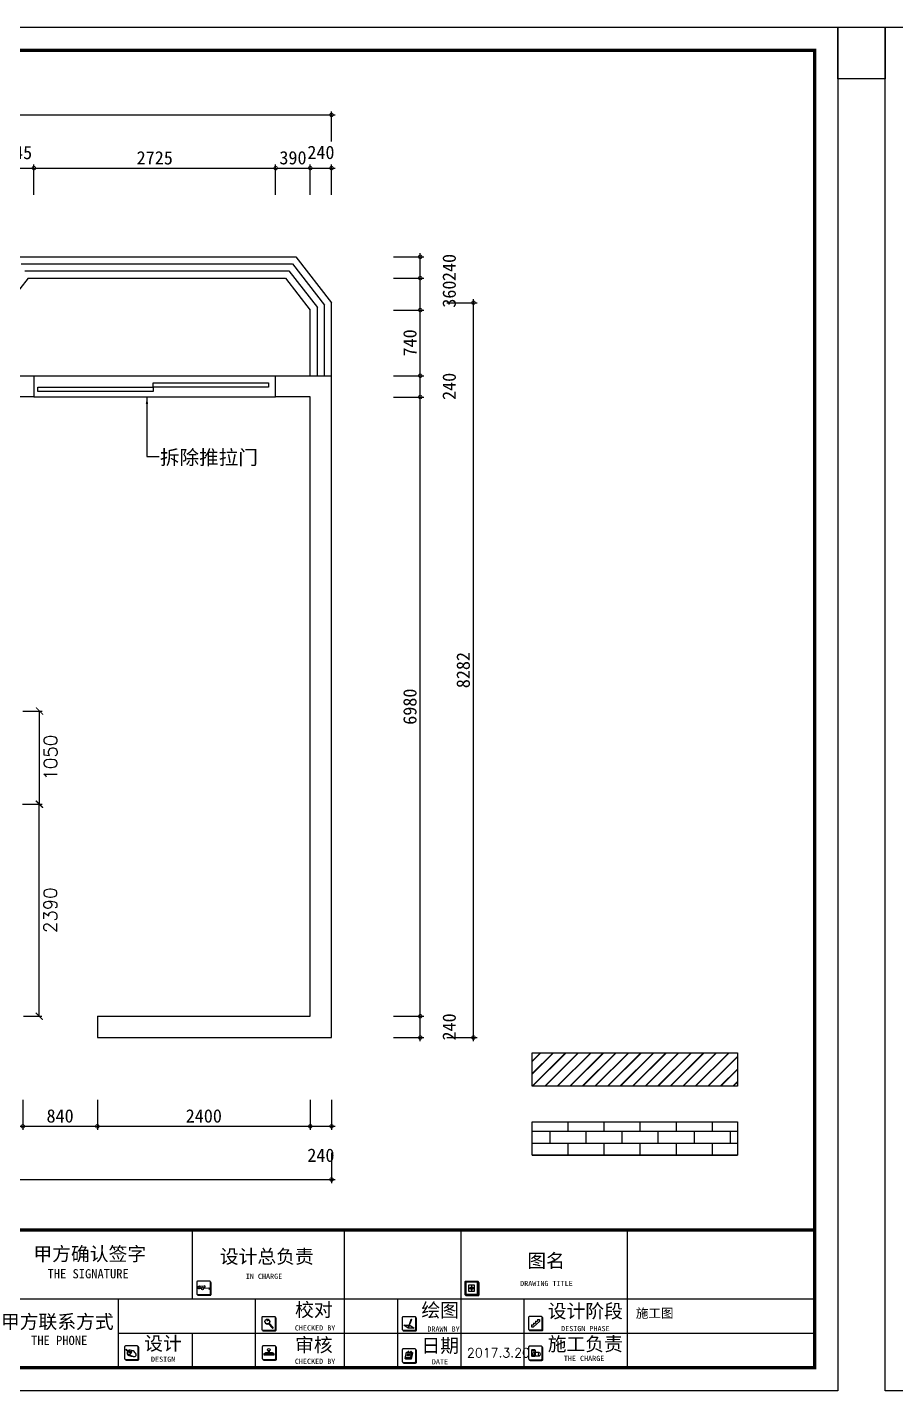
# Model space of a CAD drawing. Header units: millimetres. Extents: x 333665 to 510740, y -473522 to -395501.
# Drawn here: x 390263 to 400053, y -410869 to -395501 of the extents above; entities that cross this region are included whole.
import ezdxf

# ---------------------------------------------------------------- set-up
doc = ezdxf.new("R2010")
doc.units = ezdxf.units.MM
doc.header["$PDMODE"] = 35
doc.header["$PDSIZE"] = 20
for name, color, linetype in [('0-01图框模板说明', 2, 'Continuous'), ('0-02图框细线', 136, 'Continuous'), ('FLOOR', 8, 'Continuous'), ('layer 1', 7, 'Continuous'), ('柜', 3, 'Continuous'), ('细线', 250, 'Continuous')]:
    doc.layers.add(name, color=color, linetype=linetype)
doc.styles.add('_TCH_DIM', font='SIMPLEX', dxfattribs={"bigfont": 'GBCBIG'})
doc.styles.get("Standard").update_dxf_attribs({"font": 'txt', "bigfont": 'gbcbig.shx'})
doc.styles.add('STYLE1', font='')
doc.styles.add('标注文字', font='simhei.ttf')
doc.styles.get('STYLE1').set_extended_font_data('SimSun')
doc.dimstyles.get("Standard").update_dxf_attribs({"dimtxt": 0.18, "dimasz": 0.18, "dimexe": 0.18, "dimexo": 0.0625, "dimgap": 0.09, "dimtad": 0, "dimtih": 1, "dimtoh": 1, "dimdec": 4, "dimzin": 0, "dimdsep": 46, "dimtxsty": 'Standard', "dimcen": 0.09, "dimadec": 0, "dimazin": 0, "dimtfac": 1, "dimtdec": 4, "dimtofl": 0, "dimtmove": 0, "dimatfit": 3, "dimfxl": 1, "dimtolj": 1, "dimtzin": 0, "dimarcsym": 0})
doc.dimstyles.new('最新标注', dxfattribs={"dimtxt": 150, "dimasz": 80, "dimexe": 40, "dimexo": 40, "dimgap": 40, "dimtad": 1, "dimdec": 0, "dimtxsty": '标注文字', "dimblk": 'DOTSMALL', "dimcen": 2.5, "dimdle": 40, "dimclrd": 46, "dimclre": 46, "dimclrt": 40, "dimadec": 0, "dimazin": 0, "dimtfac": 1, "dimtdec": 0, "dimtmove": 2, "dimatfit": 3, "dimldrblk": 'DOT', "dimfxl": 300, "dimfxlon": 1, "dimarcsym": 0})

# ---------------------------------------------------------------- blocks, each defined once
blk = doc.blocks.new('_DotSmall')
at = {"layer": 'FLOOR', "color": 0, "const_width": 0.5}
blk.add_lwpolyline([(-0.0625, 0, 1), (0.0625, 0, 1)], format="xyb", close=True, dxfattribs=at)
blk = doc.blocks.new('*D123')
at = {"layer": 'Defpoints', "color": 0, "lineweight": -3, "ltscale": 400}
for p in [(390338, -397089), (389993, -399669), (390338, -399669)]:
    blk.add_point(p, dxfattribs=at)
at = {"layer": '细线', "color": 46, "lineweight": -2, "ltscale": 400}
for p, q in [((389953, -397089), (390378, -397089)), ((389993, -397389), (389993, -397049)), ((390338, -397389), (390338, -397049))]:
    blk.add_line(p, q, dxfattribs=at)
at = {"layer": '细线', "color": 46, "lineweight": -2, "ltscale": 400, "xscale": 80, "yscale": 80, "zscale": 80, "rotation": 180}
blk.add_blockref('_DotSmall', (389993, -397089), dxfattribs=at)
at = {"layer": '细线', "color": 46, "lineweight": -2, "ltscale": 400, "xscale": 80, "yscale": 80, "zscale": 80}
blk.add_blockref('_DotSmall', (390338, -397089), dxfattribs=at)
at = {"layer": '细线', "color": 40, "lineweight": -3, "ltscale": 400, "insert": (390165, -396914), "char_height": 150, "attachment_point": 5, "style": '标注文字'}
blk.add_mtext('345', dxfattribs=at)
blk = doc.blocks.new('_Dot')
at = {"color": 0, "linetype": 'ByBlock', "lineweight": -2}
blk.add_line((-0.5, 0), (-1, 0), dxfattribs=at)
at = {"color": 0, "linetype": 'ByBlock', "const_width": 0.5}
blk.add_lwpolyline([(-0.25, 0, 1), (0.25, 0, 1)], format="xyb", close=True, dxfattribs=at)
blk = doc.blocks.new('*D124')
at = {"layer": 'Defpoints', "color": 0, "lineweight": -3, "ltscale": 400}
for p in [(393063, -397089), (390338, -399669), (393063, -399669)]:
    blk.add_point(p, dxfattribs=at)
at = {"layer": '细线', "color": 46, "lineweight": -2, "ltscale": 400}
for p, q in [((390298, -397089), (393103, -397089)), ((390338, -397389), (390338, -397049)), ((393063, -397389), (393063, -397049))]:
    blk.add_line(p, q, dxfattribs=at)
at = {"layer": '细线', "color": 46, "lineweight": -2, "ltscale": 400, "xscale": 80, "yscale": 80, "zscale": 80, "rotation": 180}
blk.add_blockref('_DotSmall', (390338, -397089), dxfattribs=at)
at = {"layer": '细线', "color": 46, "lineweight": -2, "ltscale": 400, "xscale": 80, "yscale": 80, "zscale": 80}
blk.add_blockref('_DotSmall', (393063, -397089), dxfattribs=at)
at = {"layer": '细线', "color": 40, "lineweight": -3, "ltscale": 400, "insert": (391700, -396974), "char_height": 150, "attachment_point": 5, "style": '标注文字'}
blk.add_mtext('2725', dxfattribs=at)
blk = doc.blocks.new('*D125')
at = {"layer": 'Defpoints', "color": 0, "lineweight": -3, "ltscale": 400}
for p in [(393453, -397089), (393063, -399669), (393453, -399669)]:
    blk.add_point(p, dxfattribs=at)
at = {"layer": '细线', "color": 46, "lineweight": -2, "ltscale": 400}
for p, q in [((393023, -397089), (393493, -397089)), ((393063, -397389), (393063, -397049)), ((393453, -397389), (393453, -397049))]:
    blk.add_line(p, q, dxfattribs=at)
at = {"layer": '细线', "color": 46, "lineweight": -2, "ltscale": 400, "xscale": 80, "yscale": 80, "zscale": 80, "rotation": 180}
blk.add_blockref('_DotSmall', (393063, -397089), dxfattribs=at)
at = {"layer": '细线', "color": 46, "lineweight": -2, "ltscale": 400, "xscale": 80, "yscale": 80, "zscale": 80}
blk.add_blockref('_DotSmall', (393453, -397089), dxfattribs=at)
at = {"layer": '细线', "color": 40, "lineweight": -3, "ltscale": 400, "insert": (393258, -396973), "char_height": 150, "attachment_point": 5, "style": '标注文字'}
blk.add_mtext('390', dxfattribs=at)
blk = doc.blocks.new('*D126')
at = {"layer": 'Defpoints', "color": 0, "lineweight": -3, "ltscale": 400}
for p in [(393693, -397089), (393693, -399429), (393453, -399669)]:
    blk.add_point(p, dxfattribs=at)
at = {"layer": '细线', "color": 46, "lineweight": -2, "ltscale": 400}
for p, q in [((393413, -397089), (393733, -397089)), ((393453, -397389), (393453, -397049)), ((393693, -397389), (393693, -397049))]:
    blk.add_line(p, q, dxfattribs=at)
at = {"layer": '细线', "color": 46, "lineweight": -2, "ltscale": 400, "xscale": 80, "yscale": 80, "zscale": 80, "rotation": 180}
blk.add_blockref('_DotSmall', (393453, -397089), dxfattribs=at)
at = {"layer": '细线', "color": 46, "lineweight": -2, "ltscale": 400, "xscale": 80, "yscale": 80, "zscale": 80}
blk.add_blockref('_DotSmall', (393693, -397089), dxfattribs=at)
at = {"layer": '细线', "color": 40, "lineweight": -3, "ltscale": 400, "insert": (393573, -396913), "char_height": 150, "attachment_point": 5, "style": '标注文字'}
blk.add_mtext('240', dxfattribs=at)
blk = doc.blocks.new('*D127')
at = {"color": 46, "lineweight": -2}
for p, q in [((383143, -396489), (393733, -396489)), ((383183, -396789), (383183, -396449)), ((393693, -396789), (393693, -396449))]:
    blk.add_line(p, q, dxfattribs=at)
at = {"layer": 'Defpoints', "color": 0, "lineweight": -3}
for p in [(393693, -396489), (393693, -399429), (383183, -399929)]:
    blk.add_point(p, dxfattribs=at)
at = {"color": 46, "lineweight": -2, "xscale": 80, "yscale": 80, "zscale": 80, "rotation": 180}
blk.add_blockref('_DotSmall', (383183, -396489), dxfattribs=at)
at = {"color": 46, "lineweight": -2, "xscale": 80, "yscale": 80, "zscale": 80}
blk.add_blockref('_DotSmall', (393693, -396489), dxfattribs=at)
at = {"color": 40, "lineweight": -3, "insert": (388438, -396373), "char_height": 150, "attachment_point": 5, "style": '标注文字'}
blk.add_mtext('10510', dxfattribs=at)
blk = doc.blocks.new('*D150')
at = {"color": 46, "lineweight": -2}
for p, q in [((390213, -407589), (390213, -407929)), ((391053, -407589), (391053, -407929)), ((390173, -407889), (391093, -407889))]:
    blk.add_line(p, q, dxfattribs=at)
at = {"layer": 'Defpoints', "color": 0, "lineweight": -3}
for p in [(390213, -406649), (391053, -406649), (391053, -407889)]:
    blk.add_point(p, dxfattribs=at)
at = {"color": 46, "lineweight": -2, "xscale": 80, "yscale": 80, "zscale": 80, "rotation": 180}
blk.add_blockref('_DotSmall', (390213, -407889), dxfattribs=at)
at = {"color": 46, "lineweight": -2, "xscale": 80, "yscale": 80, "zscale": 80}
blk.add_blockref('_DotSmall', (391053, -407889), dxfattribs=at)
at = {"color": 40, "lineweight": -3, "insert": (390633, -407773), "char_height": 150, "attachment_point": 5, "style": '标注文字'}
blk.add_mtext('840', dxfattribs=at)
blk = doc.blocks.new('*D151')
at = {"color": 46, "lineweight": -2}
for p, q in [((391053, -407589), (391053, -407929)), ((393453, -407589), (393453, -407929)), ((391013, -407889), (393493, -407889))]:
    blk.add_line(p, q, dxfattribs=at)
at = {"layer": 'Defpoints', "color": 0, "lineweight": -3}
for p in [(391053, -406649), (393453, -406649), (393453, -407889)]:
    blk.add_point(p, dxfattribs=at)
at = {"color": 46, "lineweight": -2, "xscale": 80, "yscale": 80, "zscale": 80, "rotation": 180}
blk.add_blockref('_DotSmall', (391053, -407889), dxfattribs=at)
at = {"color": 46, "lineweight": -2, "xscale": 80, "yscale": 80, "zscale": 80}
blk.add_blockref('_DotSmall', (393453, -407889), dxfattribs=at)
at = {"color": 40, "lineweight": -3, "insert": (392253, -407773), "char_height": 150, "attachment_point": 5, "style": '标注文字'}
blk.add_mtext('2400', dxfattribs=at)
blk = doc.blocks.new('*D152')
at = {"color": 46, "lineweight": -2}
for p, q in [((393453, -407589), (393453, -407929)), ((393693, -407589), (393693, -407929)), ((393413, -407889), (393733, -407889))]:
    blk.add_line(p, q, dxfattribs=at)
at = {"layer": 'Defpoints', "color": 0, "lineweight": -3}
for p in [(393453, -406649), (393693, -406889), (393693, -407889)]:
    blk.add_point(p, dxfattribs=at)
at = {"color": 46, "lineweight": -2, "xscale": 80, "yscale": 80, "zscale": 80, "rotation": 180}
blk.add_blockref('_DotSmall', (393453, -407889), dxfattribs=at)
at = {"color": 46, "lineweight": -2, "xscale": 80, "yscale": 80, "zscale": 80}
blk.add_blockref('_DotSmall', (393693, -407889), dxfattribs=at)
at = {"color": 40, "lineweight": -3, "insert": (393573, -408216), "char_height": 150, "attachment_point": 5, "style": '标注文字'}
blk.add_mtext('240', dxfattribs=at)
blk = doc.blocks.new('*D153')
at = {"layer": 'Defpoints', "color": 0, "lineweight": -3, "ltscale": 400}
for p in [(383183, -406889), (393693, -406889), (393693, -408489)]:
    blk.add_point(p, dxfattribs=at)
at = {"layer": '细线', "color": 46, "lineweight": -2, "ltscale": 400}
for p, q in [((383183, -408189), (383183, -408529)), ((393693, -408189), (393693, -408529)), ((383143, -408489), (393733, -408489))]:
    blk.add_line(p, q, dxfattribs=at)
at = {"layer": '细线', "color": 46, "lineweight": -2, "ltscale": 400, "xscale": 80, "yscale": 80, "zscale": 80, "rotation": 180}
blk.add_blockref('_DotSmall', (383183, -408489), dxfattribs=at)
at = {"layer": '细线', "color": 46, "lineweight": -2, "ltscale": 400, "xscale": 80, "yscale": 80, "zscale": 80}
blk.add_blockref('_DotSmall', (393693, -408489), dxfattribs=at)
at = {"layer": '细线', "color": 40, "lineweight": -3, "ltscale": 400, "insert": (388438, -408373), "char_height": 150, "attachment_point": 5, "style": '标注文字'}
blk.add_mtext('10510', dxfattribs=at)
blk = doc.blocks.new('*D154')
at = {"color": 46, "lineweight": -2}
for p, q in [((394693, -406929), (394693, -406609)), ((394393, -406649), (394733, -406649)), ((394393, -406889), (394733, -406889))]:
    blk.add_line(p, q, dxfattribs=at)
at = {"layer": 'Defpoints', "color": 0, "lineweight": -3}
for p in [(393453, -406649), (394693, -406649), (393693, -406889)]:
    blk.add_point(p, dxfattribs=at)
at = {"color": 46, "lineweight": -2, "xscale": 80, "yscale": 80, "zscale": 80}
for p, rotation in [((394693, -406649), 90), ((394693, -406889), 270)]:
    blk.add_blockref('_DotSmall', p, dxfattribs=dict(at, rotation=rotation))
at = {"color": 40, "lineweight": -3, "insert": (395020, -406769), "char_height": 150, "attachment_point": 5, "rotation": 90, "style": '标注文字'}
blk.add_mtext('240', dxfattribs=at)
blk = doc.blocks.new('*D155')
at = {"color": 46, "lineweight": -2}
for p, q in [((394393, -399669), (394733, -399669)), ((394693, -406689), (394693, -399629)), ((394393, -406649), (394733, -406649))]:
    blk.add_line(p, q, dxfattribs=at)
at = {"layer": 'Defpoints', "color": 0, "lineweight": -3}
for p in [(393453, -399669), (394693, -399669), (393453, -406649)]:
    blk.add_point(p, dxfattribs=at)
at = {"color": 46, "lineweight": -2, "xscale": 80, "yscale": 80, "zscale": 80}
for p, rotation in [((394693, -399669), 90), ((394693, -406649), 270)]:
    blk.add_blockref('_DotSmall', p, dxfattribs=dict(at, rotation=rotation))
at = {"color": 40, "lineweight": -3, "insert": (394577, -403159), "char_height": 150, "attachment_point": 5, "rotation": 90, "style": '标注文字'}
blk.add_mtext('6980', dxfattribs=at)
blk = doc.blocks.new('*D156')
at = {"layer": 'Defpoints', "color": 0, "lineweight": -3, "ltscale": 400}
for p in [(393693, -399429), (394693, -399429), (393453, -399669)]:
    blk.add_point(p, dxfattribs=at)
at = {"layer": '细线', "color": 46, "lineweight": -2, "ltscale": 400}
for p, q in [((394693, -399709), (394693, -399389)), ((394393, -399429), (394733, -399429)), ((394393, -399669), (394733, -399669))]:
    blk.add_line(p, q, dxfattribs=at)
at = {"layer": '细线', "color": 46, "lineweight": -2, "ltscale": 400, "xscale": 80, "yscale": 80, "zscale": 80}
for p, rotation in [((394693, -399429), 90), ((394693, -399669), 270)]:
    blk.add_blockref('_DotSmall', p, dxfattribs=dict(at, rotation=rotation))
at = {"layer": '细线', "color": 40, "lineweight": -3, "ltscale": 400, "insert": (395020, -399549), "char_height": 150, "attachment_point": 5, "rotation": 90, "style": '标注文字'}
blk.add_mtext('240', dxfattribs=at)
blk = doc.blocks.new('*D157')
at = {"layer": 'Defpoints', "color": 0, "lineweight": -3, "ltscale": 400}
for p in [(393453, -398689), (394693, -398689), (393693, -399429)]:
    blk.add_point(p, dxfattribs=at)
at = {"layer": '细线', "color": 46, "lineweight": -2, "ltscale": 400}
for p, q in [((394393, -398689), (394733, -398689)), ((394693, -399469), (394693, -398649)), ((394393, -399429), (394733, -399429))]:
    blk.add_line(p, q, dxfattribs=at)
at = {"layer": '细线', "color": 46, "lineweight": -2, "ltscale": 400, "xscale": 80, "yscale": 80, "zscale": 80}
for p, rotation in [((394693, -398689), 90), ((394693, -399429), 270)]:
    blk.add_blockref('_DotSmall', p, dxfattribs=dict(at, rotation=rotation))
at = {"layer": '细线', "color": 40, "lineweight": -3, "ltscale": 400, "insert": (394577, -399059), "char_height": 150, "attachment_point": 5, "rotation": 90, "style": '标注文字'}
blk.add_mtext('740', dxfattribs=at)
blk = doc.blocks.new('*D158')
at = {"layer": 'Defpoints', "color": 0, "lineweight": -3, "ltscale": 400}
for p in [(393173, -398329), (394693, -398329), (393453, -398689)]:
    blk.add_point(p, dxfattribs=at)
at = {"layer": '细线', "color": 46, "lineweight": -2, "ltscale": 400}
for p, q in [((394393, -398329), (394733, -398329)), ((394693, -398729), (394693, -398289)), ((394393, -398689), (394733, -398689))]:
    blk.add_line(p, q, dxfattribs=at)
at = {"layer": '细线', "color": 46, "lineweight": -2, "ltscale": 400, "xscale": 80, "yscale": 80, "zscale": 80}
for p, rotation in [((394693, -398329), 90), ((394693, -398689), 270)]:
    blk.add_blockref('_DotSmall', p, dxfattribs=dict(at, rotation=rotation))
at = {"layer": '细线', "color": 40, "lineweight": -3, "ltscale": 400, "insert": (395020, -398509), "char_height": 150, "attachment_point": 5, "rotation": 90, "style": '标注文字'}
blk.add_mtext('360', dxfattribs=at)
blk = doc.blocks.new('*D159')
at = {"layer": 'Defpoints', "color": 0, "lineweight": -3, "ltscale": 400}
for p in [(393290, -398089), (394693, -398089), (393173, -398329)]:
    blk.add_point(p, dxfattribs=at)
at = {"layer": '细线', "color": 46, "lineweight": -2, "ltscale": 400}
for p, q in [((394393, -398089), (394733, -398089)), ((394693, -398369), (394693, -398049)), ((394393, -398329), (394733, -398329))]:
    blk.add_line(p, q, dxfattribs=at)
at = {"layer": '细线', "color": 46, "lineweight": -2, "ltscale": 400, "xscale": 80, "yscale": 80, "zscale": 80}
for p, rotation in [((394693, -398089), 90), ((394693, -398329), 270)]:
    blk.add_blockref('_DotSmall', p, dxfattribs=dict(at, rotation=rotation))
at = {"layer": '细线', "color": 40, "lineweight": -3, "ltscale": 400, "insert": (395020, -398209), "char_height": 150, "attachment_point": 5, "rotation": 90, "style": '标注文字'}
blk.add_mtext('240', dxfattribs=at)
blk = doc.blocks.new('*D160')
at = {"layer": 'Defpoints', "color": 0, "lineweight": -3, "ltscale": 400}
for p in [(393693, -398606), (395293, -398606), (393693, -406889)]:
    blk.add_point(p, dxfattribs=at)
at = {"layer": '细线', "color": 46, "lineweight": -2, "ltscale": 400}
for p, q in [((394993, -398606), (395333, -398606)), ((395293, -406929), (395293, -398566)), ((394993, -406889), (395333, -406889))]:
    blk.add_line(p, q, dxfattribs=at)
at = {"layer": '细线', "color": 46, "lineweight": -2, "ltscale": 400, "xscale": 80, "yscale": 80, "zscale": 80}
for p, rotation in [((395293, -398606), 90), ((395293, -406889), 270)]:
    blk.add_blockref('_DotSmall', p, dxfattribs=dict(at, rotation=rotation))
at = {"layer": '细线', "color": 40, "lineweight": -3, "ltscale": 400, "insert": (395178, -402747), "char_height": 150, "attachment_point": 5, "rotation": 90, "style": '标注文字'}
blk.add_mtext('8282', dxfattribs=at)
blk = doc.blocks.new('_ArchTick')
at = {"color": 0, "lineweight": 30, "const_width": 0.15}
blk.add_lwpolyline([(-0.5, -0.5), (0.5, 0.5)], dxfattribs=at)
blk = doc.blocks.new('*D161')
at = {"color": 48, "lineweight": -2}
for p, q in [((390220, -404259), (390428, -404259)), ((390398, -406649), (390398, -404259)), ((390220, -406649), (390428, -406649))]:
    blk.add_line(p, q, dxfattribs=at)
at = {"layer": 'Defpoints', "color": 0, "lineweight": -3}
for p in [(390190, -404259), (390398, -404259), (390190, -406649)]:
    blk.add_point(p, dxfattribs=at)
at = {"color": 48, "lineweight": -2, "xscale": 80, "yscale": 80, "zscale": 80}
for p, rotation in [((390398, -404259), 90), ((390398, -406649), 270)]:
    blk.add_blockref('_ArchTick', p, dxfattribs=dict(at, rotation=rotation))
at = {"color": 7, "lineweight": -3, "insert": (390523, -405454), "char_height": 150, "attachment_point": 5, "rotation": 90, "style": '_TCH_DIM'}
blk.add_mtext('\\A1;2390', dxfattribs=at)
blk = doc.blocks.new('*D376')
at = {"color": 48, "lineweight": -2}
for p, q in [((390212, -403209), (390431, -403209)), ((390401, -404259), (390401, -403209)), ((390210, -404259), (390431, -404259))]:
    blk.add_line(p, q, dxfattribs=at)
at = {"layer": 'Defpoints', "color": 0, "lineweight": -3}
for p in [(390182, -403209), (390401, -403209), (390180, -404259)]:
    blk.add_point(p, dxfattribs=at)
at = {"color": 48, "lineweight": -2, "xscale": 80, "yscale": 80, "zscale": 80}
for p, rotation in [((390401, -403209), 90), ((390401, -404259), 270)]:
    blk.add_blockref('_ArchTick', p, dxfattribs=dict(at, rotation=rotation))
at = {"color": 7, "lineweight": -3, "insert": (390526, -403734), "char_height": 150, "attachment_point": 5, "rotation": 90, "style": '_TCH_DIM'}
blk.add_mtext('\\A1;1050', dxfattribs=at)

msp = doc.modelspace()

# ---------------------------------------------------------------- hatches: boundary and pattern name
at = {"lineweight": -3}
h = msp.add_hatch(dxfattribs=at)
h.set_pattern_fill('JIS_LC_20A', color=1, scale=5, style=0)
h.set_pattern_definition([(45, (395954.13, -407436.76), (-70.7107, 70.7107), []), (45, (395959.13, -407436.76), (-70.7107, 70.7107), [])])
h.paths.add_polyline_path([(395954.1, -407059.1), (398268.4, -407059.1), (398268.4, -407436.8), (395954.1, -407436.8)])
h = msp.add_hatch(dxfattribs=at)
h.set_pattern_fill('AR-BRSTD', color=1, scale=2, style=0)
h.set_pattern_definition([(0, (395954.13, -408214.94), (0, 135.4836), []), (90, (395954.13, -408214.94), (-203.2, 135.484), [135.484, -135.484])])
h.paths.add_polyline_path([(395954.1, -407837.3), (398268.4, -407837.3), (398268.4, -408214.9), (395954.1, -408214.9)])
at = {"layer": '0-01图框模板说明'}
for points in [[(392327.5, -409776.3, -0.4142136), (392317.3, -409786.5), (392185, -409786.5, -0.071272), (392182.1, -409786.1, 0.3481434), (392192, -409793.9), (392324.4, -409793.9, 0.4142136), (392334.6, -409783.7), (392334.6, -409651.4, 0.3331076), (392327.3, -409641.6, -0.0577433), (392327.5, -409643.9)], [(395348.6, -409779.6, -0.4142136), (395338.4, -409789.8), (395206.1, -409789.8, -0.071272), (395203.2, -409789.4, 0.3481434), (395213.1, -409797.2), (395345.5, -409797.2, 0.4142136), (395355.7, -409787), (395355.7, -409654.7, 0.3331076), (395348.4, -409644.9, -0.0577433), (395348.6, -409647.2)], [(393060.4, -410177.5, -0.4142136), (393050.2, -410187.7), (392917.9, -410187.7, -0.071272), (392915, -410187.3, 0.3481434), (392924.9, -410195.2), (393057.3, -410195.2, 0.4142136), (393067.5, -410185), (393067.5, -410052.6, 0.3331076), (393060.1, -410042.9, -0.0577433), (393060.4, -410045.2)], [(394643.5, -410177.5, -0.4142136), (394633.3, -410187.7), (394501, -410187.7, -0.071272), (394498.1, -410187.3, 0.3481434), (394508, -410195.2), (394640.4, -410195.2, 0.4142136), (394650.6, -410185), (394650.6, -410052.6, 0.3331076), (394643.2, -410042.9, -0.0577433), (394643.5, -410045.2)], [(396067.7, -410174.2, -0.4142136), (396057.5, -410184.4), (395925.2, -410184.4, -0.071272), (395922.3, -410184, 0.3481434), (395932.2, -410191.8), (396064.6, -410191.8, 0.4142136), (396074.8, -410181.6), (396074.8, -410049.3, 0.3331076), (396067.4, -410039.5, -0.0577433), (396067.7, -410041.8)], [(391513, -410507.4, -0.4142136), (391502.8, -410517.5), (391370.4, -410517.5, -0.071272), (391367.6, -410517.1, 0.3481434), (391377.5, -410525), (391509.8, -410525, 0.4142136), (391520, -410514.8), (391520, -410382.4, 0.3331076), (391512.7, -410372.7, -0.0577433), (391513, -410375)], [(393065.4, -410505.5, -0.4142136), (393055.3, -410515.7), (392922.9, -410515.7, -0.071272), (392920, -410515.3, 0.3481434), (392930, -410523.1), (393062.3, -410523.1, 0.4142136), (393072.5, -410512.9), (393072.5, -410380.6, 0.3331076), (393065.2, -410370.8, -0.0577433), (393065.4, -410373.1)], [(394643.5, -410539.5, -0.4142136), (394633.3, -410549.7), (394501, -410549.7, -0.071272), (394498.1, -410549.2, 0.3481434), (394508, -410557.1), (394640.4, -410557.1, 0.4142136), (394650.6, -410546.9), (394650.6, -410414.6, 0.3331076), (394643.2, -410404.8, -0.0577433), (394643.5, -410407.1)], [(396067.7, -410509.2, -0.4142136), (396057.5, -410519.3), (395925.2, -410519.3, -0.071272), (395922.3, -410518.9, 0.3481434), (395932.2, -410526.8), (396064.6, -410526.8, 0.4142136), (396074.8, -410516.6), (396074.8, -410384.2, 0.3331076), (396067.4, -410374.5, -0.0577433), (396067.7, -410376.8)]]:
    msp.add_hatch(color=8, dxfattribs=at).paths.add_polyline_path(points)
h = msp.add_hatch(color=8, dxfattribs=at)
h.paths.add_polyline_path([(395272.3, -409701.2), (395259.1, -409701.2), (395259.1, -409713.4), (395272.3, -409713.4)])
h.paths.add_polyline_path([(395272.3, -409713.4), (395285.4, -409713.4), (395285.4, -409701.2), (395272.3, -409701.2)])
h.paths.add_polyline_path([(395272.3, -409713.4), (395272.3, -409725.6), (395285.4, -409725.6), (395285.4, -409713.4)])
h.paths.add_polyline_path([(395272.3, -409713.4), (395259.1, -409713.4), (395259.1, -409725.6), (395272.3, -409725.6)])

# ---------------------------------------------------------------- linework, layer by layer
at = {"color": 3, "lineweight": -3}
for p, q in [((390155.5, -398088.6), (393290.3, -398088.6)), ((390194.6, -398168.6), (393251.1, -398168.6)), ((393251.1, -398168.6), (393612.9, -398633.7)), ((393290.3, -398088.6), (393692.9, -398606.3)), ((390272.9, -398328.6), (389992.9, -398688.6)), ((390233.8, -398248.6), (393212, -398248.6)), ((390272.9, -398328.6), (393172.9, -398328.6)), ((393172.9, -398328.6), (393452.9, -398688.6)), ((393212, -398248.6), (393532.9, -398661.2)), ((393612.9, -399428.6), (393612.9, -398633.7)), ((393692.9, -399428.6), (393692.9, -398606.3)), ((393452.9, -399428.6), (393452.9, -398688.6)), ((393532.9, -399428.6), (393532.9, -398661.2))]:
    msp.add_line(p, q, dxfattribs=at)
at = {"color": 0, "lineweight": -3}
for p, q in [((389752.9, -399428.6), (390337.9, -399428.6)), ((390337.9, -399428.6), (390337.9, -399668.6)), ((393062.9, -399668.6), (393062.9, -399428.6)), ((393062.9, -399428.6), (393452.9, -399428.6)), ((393692.9, -406888.6), (393692.9, -399428.6)), ((390337.9, -399668.6), (389992.9, -399668.6)), ((393452.9, -399668.6), (393062.9, -399668.6)), ((393452.9, -406648.6), (393452.9, -399668.6)), ((391052.9, -406648.6), (391432.9, -406648.6)), ((391052.9, -406648.6), (391052.9, -406888.6)), ((391432.9, -406648.6), (393452.9, -406648.6)), ((391052.9, -406888.6), (391432.9, -406888.6)), ((391432.9, -406888.6), (393692.9, -406888.6))]:
    msp.add_line(p, q, dxfattribs=at)
at = {"color": 8, "lineweight": -3}
for p, q in [((390337.9, -399428.6), (393062.9, -399428.6)), ((390337.9, -399668.6), (393062.9, -399668.6))]:
    msp.add_line(p, q, dxfattribs=at)
at = {"color": 1, "lineweight": -3}
msp.add_line((393452.9, -399428.6), (393692.9, -399428.6), dxfattribs=at)
for points in [[(399398.6, -395501.4), (399934.5, -395501.4), (399934.5, -396082.2), (399398.6, -396082.2)], [(395954.1, -407059.1), (398268.4, -407059.1), (398268.4, -407436.8), (395954.1, -407436.8)], [(395954.1, -407837.3), (398268.4, -407837.3), (398268.4, -408214.9), (395954.1, -408214.9)]]:
    msp.add_lwpolyline(points, close=True, dxfattribs=at)
at = {"layer": '0-01图框模板说明', "color": 8}
for p, q in [((392199.2, -409690.3), (392261.1, -409685.4)), ((392208.5, -409690.8), (392261.7, -409686.6)), ((392247.3, -409713.9), (392309.2, -409709)), ((395272.3, -409679.4), (395272.3, -409747.4)), ((392256.6, -409714.4), (392309.8, -409710.2)), ((395238.3, -409713.4), (395306.2, -409713.4)), ((392982.3, -410113.7), (393025.9, -410163.8)), ((392990.7, -410106.4), (393034.1, -410156.2)), ((394561.2, -410148.9), (394560.6, -410150.6)), ((394560.6, -410150.6), (394560.8, -410151.7)), ((394561.7, -410149.1), (394560.8, -410151.7)), ((394561.6, -410151), (394560.8, -410151.7)), ((394562.2, -410149.3), (394561.6, -410151)), ((395946.6, -410128.4), (395946.6, -410149.9)), ((395946.6, -410128.4), (395969.7, -410128.4)), ((395946.6, -410149.9), (395970.5, -410149.9)), ((395969.7, -410106.9), (395992.8, -410106.9)), ((395969.7, -410106.9), (395969.7, -410128.4)), ((396038.9, -410089.1), (395970.5, -410149.9)), ((395992.8, -410085.4), (395992.8, -410106.9)), ((395992.8, -410085.4), (396015.8, -410085.4)), ((396015.8, -410065.4), (396038.9, -410065.4)), ((396015.8, -410065.4), (396015.8, -410085.4)), ((396038.9, -410065.4), (396038.9, -410089.1)), ((391385.9, -410447.9), (391385.9, -410447.9)), ((391392.8, -410427.6), (391417.7, -410440.4)), ((391397.2, -410454.2), (391428.6, -410471.7)), ((391424.2, -410428.7), (391399.2, -410419.4)), ((391402.9, -410429.1), (391402.9, -410429.1)), ((391402.9, -410429.1), (391420.8, -410439.1)), ((391424.7, -410432.1), (391405.6, -410424.3)), ((391456.5, -410421.5), (391424.5, -410412.9)), ((391431.5, -410440.4), (391437, -410443.5)), ((392933.5, -410451.5), (392948.9, -410440.7)), ((392950.4, -410440.3), (392966.1, -410440.3)), ((392983.7, -410431.9), (392983.7, -410428.8)), ((392989.3, -410431.5), (392989.3, -410428.8)), ((393008.8, -410440.3), (393025.4, -410440.3)), ((393041, -410451.5), (393027, -410440.8)), ((394599.4, -410436.3), (394582.3, -410509.8)), ((394601.7, -410438.3), (394584.6, -410511.8)), ((394603.9, -410440.2), (394586.8, -410513.7)), ((394605.8, -410442), (394588.7, -410515.5)), ((394597, -410434.3), (394605.8, -410442)), ((395947.3, -410412.6), (395947.3, -410475.2)), ((396035.1, -410437.6), (395972.5, -410437.6)), ((395988.8, -410412.6), (395988.8, -410475.2)), ((394521.2, -410507.8), (394530, -410515.5)), ((394582.3, -410509.8), (394523.6, -410509.8)), ((394584.6, -410511.8), (394525.9, -410511.8)), ((394586.8, -410513.7), (394528.1, -410513.7)), ((394588.7, -410515.5), (394530, -410515.5)), ((396035.1, -410479.1), (395972.5, -410479.1))]:
    msp.add_line(p, q, dxfattribs=at)
at = {"layer": '0-01图框模板说明', "color": 2, "const_width": 37.5}
msp.add_lwpolyline([(399139.8, -395760.2), (399139.8, -410610.7), (377924.8, -410610.7), (377924.8, -395760.2)], close=True, dxfattribs=at)
msp.add_lwpolyline([(399139.8, -409058.4), (377921.9, -409058.4)], dxfattribs=at)
at = {"layer": '0-01图框模板说明', "color": 8}
for points in [[(392185, -409786.5), (392317.3, -409786.5, 0.4142136), (392327.5, -409776.3), (392327.5, -409643.9, 0.4142136), (392317.3, -409633.7), (392185, -409633.7, 0.4142136), (392174.8, -409643.9), (392174.8, -409776.3, 0.4142136)], [(395206.1, -409789.8), (395338.4, -409789.8, 0.4142136), (395348.6, -409779.6), (395348.6, -409647.2, 0.4142136), (395338.4, -409637), (395206.1, -409637, 0.4142136), (395195.9, -409647.2), (395195.9, -409779.6, 0.4142136)], [(392917.9, -410187.7), (393050.2, -410187.7, 0.4142136), (393060.4, -410177.5), (393060.4, -410045.2, 0.4142136), (393050.2, -410035), (392917.9, -410035, 0.4142136), (392907.7, -410045.2), (392907.7, -410177.5, 0.4142136)], [(394501, -410187.7), (394633.3, -410187.7, 0.4142136), (394643.5, -410177.5), (394643.5, -410045.2, 0.4142136), (394633.3, -410035), (394501, -410035, 0.4142136), (394490.8, -410045.2), (394490.8, -410177.5, 0.4142136)], [(394594.8, -410067.1), (394589.3, -410065.1), (394589.6, -410064.3, -0.4519616), (394592.8, -410063), (394593.6, -410063.3, -0.4184348), (394595.1, -410066.4)], [(395925.2, -410184.4), (396057.5, -410184.4, 0.4142136), (396067.7, -410174.2), (396067.7, -410041.8, 0.4142136), (396057.5, -410031.7), (395925.2, -410031.7, 0.4142136), (395915, -410041.8), (395915, -410174.2, 0.4142136)], [(391370.4, -410517.5), (391502.8, -410517.5, 0.4142136), (391513, -410507.4), (391513, -410375, 0.4142136), (391502.8, -410364.8), (391370.4, -410364.8, 0.4142136), (391360.2, -410375), (391360.2, -410507.4, 0.4142136)], [(392922.9, -410515.7), (393055.3, -410515.7, 0.4142136), (393065.4, -410505.5), (393065.4, -410373.1, 0.4142136), (393055.3, -410362.9), (392922.9, -410362.9, 0.4142136), (392912.7, -410373.1), (392912.7, -410505.5, 0.4142136)], [(392935.6, -410450.6), (393038.9, -410450.6, -0.4142136), (393041.9, -410453.6), (393041.9, -410467, -0.4142136), (393038.9, -410469.9), (392935.6, -410469.9, -0.4142136), (392932.6, -410467), (392932.6, -410453.6, -0.4142136)], [(394501, -410549.7), (394633.3, -410549.7, 0.4142136), (394643.5, -410539.5), (394643.5, -410407.1, 0.4142136), (394633.3, -410396.9), (394501, -410396.9, 0.4142136), (394490.8, -410407.1), (394490.8, -410539.5, 0.4142136)], [(395925.2, -410519.3), (396057.5, -410519.3, 0.4142136), (396067.7, -410509.2), (396067.7, -410376.8, 0.4142136), (396057.5, -410366.6), (395925.2, -410366.6, 0.4142136), (395915, -410376.8), (395915, -410509.2, 0.4142136)]]:
    msp.add_lwpolyline(points, format="xyb", close=True, dxfattribs=at)
for points in [[(392182.1, -409786.1, 0.3481435), (392192, -409793.9), (392324.4, -409793.9, 0.4142136), (392334.6, -409783.7), (392334.6, -409651.4, 0.3331075), (392327.3, -409641.6)], [(395203.2, -409789.4, 0.3481435), (395213.1, -409797.2), (395345.5, -409797.2, 0.4142136), (395355.7, -409787), (395355.7, -409654.7, 0.3331075), (395348.4, -409644.9)], [(392915, -410187.3, 0.3481435), (392924.9, -410195.2), (393057.3, -410195.2, 0.4142136), (393067.5, -410185), (393067.5, -410052.6, 0.3331075), (393060.1, -410042.9)], [(394498.1, -410187.3, 0.3481435), (394508, -410195.2), (394640.4, -410195.2, 0.4142136), (394650.6, -410185), (394650.6, -410052.6, 0.3331075), (394643.2, -410042.9)], [(395922.3, -410184, 0.3481435), (395932.2, -410191.8), (396064.6, -410191.8, 0.4142136), (396074.8, -410181.6), (396074.8, -410049.3, 0.3331075), (396067.4, -410039.5)], [(391367.6, -410517.1, 0.3481435), (391377.5, -410525), (391509.8, -410525, 0.4142136), (391520, -410514.8), (391520, -410382.4, 0.3331075), (391512.7, -410372.7)], [(392920, -410515.3, 0.3481435), (392930, -410523.1), (393062.3, -410523.1, 0.4142136), (393072.5, -410512.9), (393072.5, -410380.6, 0.3331075), (393065.2, -410370.8)], [(394498.1, -410549.2, 0.3481435), (394508, -410557.1), (394640.4, -410557.1, 0.4142136), (394650.6, -410546.9), (394650.6, -410414.6, 0.3331075), (394643.2, -410404.8)], [(395922.3, -410518.9, 0.3481435), (395932.2, -410526.8), (396064.6, -410526.8, 0.4142136), (396074.8, -410516.6), (396074.8, -410384.2, 0.3331075), (396067.4, -410374.5)]]:
    msp.add_lwpolyline(points, format="xyb", dxfattribs=at)
for points in [[(395206.5, -409779.2), (395338, -409779.2), (395338, -409647.6), (395206.5, -409647.6)], [(395238.3, -409747.4), (395306.2, -409747.4), (395306.2, -409679.4), (395238.3, -409679.4)], [(395259.1, -409701.2), (395285.4, -409701.2), (395285.4, -409725.6), (395259.1, -409725.6)], [(394562.2, -410149.3), (394561.2, -410148.9), (394563.3, -410136.5), (394568.9, -410138.6)], [(394593, -410072.3), (394587.4, -410070.3), (394563.3, -410136.5), (394568.9, -410138.6)], [(394595, -410067.2), (394589.1, -410065.1), (394587.2, -410070.3), (394593.1, -410072.4)], [(392963.9, -410441.7), (393010.9, -410441.7), (393010.9, -410447.4), (392963.9, -410447.4)], [(394551.9, -410452.1), (394576, -410452.1), (394570.2, -410471.2), (394546.1, -410471.2)], [(394535.9, -410490.5), (394541.7, -410490.5), (394540.3, -410495.1), (394534.5, -410495.1)], [(394547.3, -410490.5), (394553.1, -410490.5), (394551.7, -410495.1), (394545.9, -410495.1)], [(394558.3, -410490.5), (394564.1, -410490.5), (394562.7, -410495.1), (394556.9, -410495.1)], [(394569.5, -410490.5), (394575.3, -410490.5), (394573.9, -410495.1), (394568.1, -410495.1)]]:
    msp.add_lwpolyline(points, close=True, dxfattribs=at)
for points in [[(394572, -410129.8), (394574.2, -410129.8), (394624.3, -410162.8), (394557.1, -410162.8), (394507.1, -410129.8), (394565.7, -410129.8)], [(392994.7, -410437.2), (393004.1, -410437.2), (393010.9, -410441.7), (392963.9, -410441.7), (392971.3, -410437.2), (392978.6, -410437.2)], [(394551.3, -410434.3), (394597, -410434.3), (394579.9, -410507.8), (394521.2, -410507.8), (394538.3, -410434.3), (394548.7, -410434.3)]]:
    msp.add_lwpolyline(points, dxfattribs=at)
for centre, radius in [((392969.1, -410089.2), 27.6), ((394581.2, -410442.5), 2.07)]:
    msp.add_circle(centre, radius, dxfattribs=at)
for centre, radius, start, end in [((392213.6, -409709.2), 19, 105.75698, 120.90147), ((392220.3, -409699.9), 12.3, 194.48109, 315.05273), ((392208.5, -409691.1), 0.254, 94.53797, 105.75698), ((392257.4, -409695.5), 10.8, 298.71142, 70.12693), ((392261.7, -409686.9), 0.254, 62.53976, 94.53797), ((392257.1, -409695.7), 10.2, 300.32853, 62.53976), ((392262.5, -409704.8), 0.261, 133.83275, 294.27982), ((392305.5, -409719.1), 10.8, 298.71142, 70.12693), ((392214.5, -409728.2), 16.6, 39.93772, 115.08211), ((392261.7, -409732.8), 19, 105.75698, 138.68122), ((392256.6, -409714.7), 0.254, 94.53797, 105.75698), ((392309.9, -409710.5), 0.254, 62.53976, 94.53797), ((392305.3, -409719.3), 10.2, 300.32853, 62.53976), ((392310.6, -409728.4), 0.261, 133.83275, 294.27982), ((392969.7, -410091.5), 27.6, 191.50537, 300.50305), ((392967.9, -410088.8), 13.8, 22.4479, 114.91738), ((392964.5, -410082.3), 6.47, 340.03412, 111.51774), ((392969.7, -410091.5), 27.6, 323.79176, 16.59293), ((393028.5, -410158.4), 6.02, 246.29169, 21.68237), ((391424.1, -410444.8), 35.5, 172.23155, 207.50847), ((391405.2, -410440), 16.3, 158.18292, 240.90017), ((391458.9, -410467.1), 76.4, 139.32492, 154.28325), ((391459.9, -410371.6), 112.1, 233.07145, 279.66773), ((391417.2, -410438.6), 26.8, 74.0812, 127.26399), ((391404, -410426.5), 2.77, 54.17545, 246.924), ((391405.8, -410426.1), 35.7, 277.38404, 14.54168), ((391425.9, -410426.6), 16.1, 239.14426, 279.65487), ((391421.9, -410435.1), 4.12, 255.59476, 46.20559), ((391416.8, -410442.9), 16.1, 22.14548, 62.65609), ((391427.9, -410438.4), 4.07, 279.65487, 22.14548), ((391473.4, -410381.7), 100.5, 243.49964, 273.01635), ((391403.7, -410507), 100.5, 28.78399, 58.3007), ((391471.5, -410462.7), 20.7, 290.37624, 11.42411), ((392950.4, -410443.3), 2.97, 90, 119.87718), ((392986.5, -410356.3), 59.1, 259.24495, 280.75505), ((392962, -410431.7), 21.9, 7.60876, 51.99549), ((392974.3, -410427.9), 10.2, 284.90703, 336.82099), ((392986.7, -410422.8), 17.9, 237.03411, 302.96589), ((393011, -410431.7), 21.9, 128.00451, 172.39124), ((392991.4, -410431.5), 2.08, 180, 209.57661), ((392999.1, -410427.2), 10.9, 209.57661, 255.90559), ((393025.4, -410443.3), 2.97, 58.64341, 90), ((394549.4, -410442.5), 2.07, 133.54052, 58.50942), ((394563.4, -410439.3), 15.6, 120.08382, 193.46069), ((394549.5, -410441.9), 1.58, 218.39226, 328.45377), ((394563.3, -410439.2), 12.9, 118.98843, 196.0214), ((394550.4, -410443.2), 2.07, 72.60473, 87.69362), ((394557.7, -410433.1), 7.54, 350.54539, 105.73103), ((394557, -410433.8), 5.93, 355.44035, 89.68225), ((394595, -410439.3), 15.6, 127.16749, 193.46069), ((394581.1, -410441.9), 1.58, 218.39226, 328.45377), ((394582.2, -410443.2), 2.07, 72.60473, 215.77066), ((394594.3, -410439), 12.4, 120.88, 197.64495), ((394588.7, -410431.1), 5.29, 75.64141, 126.12439), ((394588.4, -410432.4), 4.14, 333.23085, 96.56595), ((394588.1, -410432.2), 6.43, 340.70057, 72.93021)]:
    msp.add_arc(centre, radius, start, end, dxfattribs=at)
for centre, major_axis, ratio in [((392198.3, -409706.1), (0, 15.8), 0.6460175), ((392199.4, -409706.6), (0, 15.8), 0.6460175), ((392237.4, -409717.5), (0, 15.8), 0.6460175), ((392238.2, -409718.1), (0, 15.8), 0.6460175), ((395968, -410412.6), (-20.8, 0), 0.454196), ((395968, -410475.2), (-20.8, 0), 0.454196), ((395972.5, -410458.4), (0, 20.8), 0.454196), ((396035.1, -410458.4), (0, 20.8), 0.454196)]:
    msp.add_ellipse(centre, major_axis=major_axis, ratio=ratio, dxfattribs=at)
msp.add_ellipse((392986.5, -410407), major_axis=(19.5, 0), ratio=0.4609325, start_param=-0.967391, end_param=4.1089837, dxfattribs=at)
for points in [[(391395.9, -410422), (391384.7, -410420.4), (391379.2, -410414.5), (391376.4, -410401.8)], [(391397.1, -410419.9), (391384.3, -410419.7), (391380.2, -410410.3), (391377.7, -410400.7)]]:
    msp.add_open_spline(points, degree=3, dxfattribs=at)
at = {"layer": '0-02图框细线'}
for p, q in [((392123.7, -409834.5), (392123.7, -409058.4)), ((393840, -409834.5), (393840, -409058.4)), ((395154.9, -410610.7), (395154.9, -409058.4)), ((397029.4, -409834.5), (397029.4, -409058.4)), ((382905.9, -409834.5), (399139.8, -409834.5)), ((391291.8, -410610.7), (391291.8, -409834.5)), ((392837.4, -410610.7), (392837.4, -409834.5)), ((393840, -410610.7), (393840, -409834.5)), ((394439.7, -410610.7), (394439.7, -409834.5)), ((395863.9, -410610.7), (395863.9, -409834.5)), ((397029.4, -410610.7), (397029.4, -409834.5)), ((399139.8, -410222.6), (391291.8, -410222.6)), ((392123.7, -410610.7), (392123.7, -410222.6))]:
    msp.add_line(p, q, dxfattribs=at)
for points in [[(399398.6, -395501.4), (399398.6, -410869.4), (377666.1, -410869.4), (377666.1, -395501.4)], [(421666.9, -395501.4), (421666.9, -410869.4), (399934.5, -410869.4), (399934.5, -395501.4)]]:
    msp.add_lwpolyline(points, close=True, dxfattribs=at)
at = {"layer": '柜', "color": 2}
for p, q in [((390382.9, -399558.6), (391682.9, -399558.6)), ((390382.9, -399608.6), (390382.9, -399558.6)), ((391682.9, -399508.6), (392982.9, -399508.6)), ((391682.9, -399558.6), (391682.9, -399508.6)), ((391682.9, -399558.6), (391682.9, -399608.6)), ((392982.9, -399558.6), (391682.9, -399558.6)), ((392982.9, -399508.6), (392982.9, -399558.6)), ((391682.9, -399608.6), (390382.9, -399608.6))]:
    msp.add_line(p, q, dxfattribs=at)

# ---------------------------------------------------------------- texts
at = {"layer": '0-02图框细线'}
for s, insert, char_height, attachment_point in [('{\\fSimSun|b0|i0|c134|p2;甲方确认签字}', (390332.4, -409335.6), 155.232, 4), ('{\\fSimSun|b0|i0|c134|p2;设计总负责}', (392433.4, -409365.4), 155.232, 4), ('{\\fSimSun|b0|i0|c134|p2;图名}', (395899.8, -409412.4), 155.232, 4), ('{\\fSimSun|b0|i0|c134|p2;THE SIGNATURE}', (390491.6, -409551.8), 103.488, 4), ('{\\fSimSun|b0|i0|c134|p2;IN CHARGE}', (392726.2, -409580), 58.307, 4), ('{\\fSimSun|b0|i0|c134|p2;DRAWING TITLE}', (395819, -409660.8), 58.307, 4), ('{\\fSimSun|b0|i0|c134|p2;校对}', (393281.7, -409965.5), 155.232, 4), ('{\\fSimSun|b0|i0|c134|p2;绘图}', (394705.9, -409969.9), 155.232, 4), ('{\\fSimSun|b0|i0|c134|p2;甲方联系方式}', (389966.2, -410100.5), 155.232, 4), ('{\\fSimSun|b0|i0|c134|p2;设计阶段}', (396130.1, -409980.4), 155.232, 4), ('{\\fSimHei|b0|i0|c134|p2;施工图}', (397335.8, -410000.7), 103.488, 5), ('{\\fSimSun|b0|i0|c134|p2;CHECKED BY}', (393279.2, -410161.8), 58.307, 4), ('{\\fSimSun|b0|i0|c134|p2;DRAWN BY}', (394772.9, -410173.9), 58.307, 4), ('{\\fSimSun|b0|i0|c134|p2;DESIGN PHASE}', (396280.7, -410169.3), 58.307, 4), ('{\\fSimSun|b0|i0|c134|p2;THE PHONE}', (390305.9, -410303.2), 103.488, 4), ('{\\fSimSun|b0|i0|c134|p2;设计}', (391581.6, -410344.8), 155.232, 4), ('{\\fSimSun|b0|i0|c134|p2;审核}', (393281.7, -410362.4), 155.232, 4), ('{\\fSimSun|b0|i0|c134|p2;日期}', (394705.9, -410369.4), 155.232, 4), ('{\\fSimSun|b0|i0|c134|p2;施工负责}', (396130.1, -410351.5), 155.232, 4), ('2017.3.20', (395220.1, -410441.3), 103.49, 4), ('{\\fSimSun|b0|i0|c134|p2;THE CHARGE}', (396311.5, -410505.3), 58.307, 4), ('{\\fSimSun|b0|i0|c134|p2;DESIGN}', (391657.7, -410514.6), 58.307, 4), ('{\\fSimSun|b0|i0|c134|p2;CHECKED BY}', (393279.2, -410538.3), 58.307, 4), ('{\\fSimSun|b0|i0|c134|p2;DATE}', (394823.7, -410543.3), 58.307, 4)]:
    msp.add_mtext(s, dxfattribs=dict(at, insert=insert, char_height=char_height, attachment_point=attachment_point))
at = {"layer": 'layer 1', "color": 2, "lineweight": -3, "style": 'STYLE1'}
msp.add_text('拆除推拉门', height=162, dxfattribs=at).set_placement((391758.3, -400430.8))

# ---------------------------------------------------------------- dimensions: what is measured, and where the dimension line sits
at = {"color": 0, "lineweight": -3}
for base, p1, p2, picture, middle in [((393692.9, -396488.6), (383182.9, -399928.6), (393692.9, -399428.6), '*D127', (388437.9, -396372.8)), ((391052.9, -407888.6), (390212.9, -406648.6), (391052.9, -406648.6), '*D150', (390632.9, -407772.8)), ((393452.9, -407888.6), (391052.9, -406648.6), (393452.9, -406648.6), '*D151', (392252.9, -407772.8)), ((393692.9, -407888.6), (393452.9, -406648.6), (393692.9, -406888.6), '*D152', (393572.9, -408216.2))]:
    dim = msp.add_linear_dim(base=base, p1=p1, p2=p2, dimstyle='最新标注', dxfattribs=at)
    dim.commit()
    dim.dimension.update_dxf_attribs({"geometry": picture, "text_midpoint": middle})
for base, p1, p2, picture, middle in [((394692.9, -399668.6), (393452.9, -406648.6), (393452.9, -399668.6), '*D155', (394577, -403158.6)), ((394692.9, -406648.6), (393692.9, -406888.6), (393452.9, -406648.6), '*D154', (395020.4, -406768.6))]:
    dim = msp.add_linear_dim(base=base, p1=p1, p2=p2, angle=90, dimstyle='最新标注', dxfattribs=at)
    dim.commit()
    dim.dimension.update_dxf_attribs({"geometry": picture, "text_midpoint": middle})
at = {"color": 1, "lineweight": -3}
dim = msp.add_linear_dim(base=(390401.1, -403208.6), p1=(390180.5, -404258.6), p2=(390182, -403208.6), angle=90, dimstyle='Standard', override={"dimtxt": 150, "dimasz": 80, "dimexe": 30, "dimexo": 30, "dimgap": 50, "dimtad": 2, "dimtih": 0, "dimdec": 0, "dimtxsty": '_TCH_DIM', "dimblk": 'ArchTick', "dimcen": -0.09, "dimclrd": 48, "dimclre": 48, "dimclrt": 7, "dimadec": 2, "dimazin": 2, "dimtdec": 0, "dimtix": 1, "dimtofl": 1, "dimtmove": 2, "dimfxl": 200, "dimfxlon": 1}, dxfattribs=at)
dim.commit()
dim.dimension.update_dxf_attribs({"geometry": '*D376', "text_midpoint": (390526.1, -403733.6)})
at = {"color": 7, "lineweight": -3}
dim = msp.add_linear_dim(base=(390397.9, -404258.6), p1=(390189.9, -406648.6), p2=(390189.9, -404258.6), angle=90, dimstyle='Standard', override={"dimtxt": 150, "dimasz": 80, "dimexe": 30, "dimexo": 30, "dimgap": 50, "dimtad": 2, "dimtih": 0, "dimdec": 0, "dimtxsty": '_TCH_DIM', "dimblk": 'ArchTick', "dimcen": -0.09, "dimclrd": 48, "dimclre": 48, "dimclrt": 7, "dimadec": 2, "dimazin": 2, "dimtdec": 0, "dimtix": 1, "dimtofl": 1, "dimtmove": 2, "dimfxl": 200, "dimfxlon": 1}, dxfattribs=at)
dim.commit()
dim.dimension.update_dxf_attribs({"geometry": '*D161', "text_midpoint": (390522.9, -405453.6)})
at = {"layer": '细线', "color": 2, "lineweight": -3, "ltscale": 400}
for base, p1, p2, picture, middle in [((390337.9, -397088.6), (389992.9, -399668.6), (390337.9, -399668.6), '*D123', (390165.4, -396913.6)), ((393062.9, -397088.6), (390337.9, -399668.6), (393062.9, -399668.6), '*D124', (391700.4, -396973.6)), ((393452.9, -397088.6), (393062.9, -399668.6), (393452.9, -399668.6), '*D125', (393257.9, -396972.8)), ((393692.9, -397088.6), (393452.9, -399668.6), (393692.9, -399428.6), '*D126', (393572.9, -396912.8)), ((393692.9, -408488.6), (383182.9, -406888.6), (393692.9, -406888.6), '*D153', (388437.9, -408372.8))]:
    dim = msp.add_linear_dim(base=base, p1=p1, p2=p2, dimstyle='最新标注', dxfattribs=at)
    dim.commit()
    dim.dimension.update_dxf_attribs({"geometry": picture, "text_midpoint": middle})
for base, p1, p2, picture, middle in [((394692.9, -398088.6), (393172.9, -398328.6), (393290.3, -398088.6), '*D159', (395020.4, -398208.6)), ((394692.9, -398328.6), (393452.9, -398688.6), (393172.9, -398328.6), '*D158', (395020.4, -398508.6)), ((395292.9, -398606.3), (393692.9, -406888.6), (393692.9, -398606.3), '*D160', (395177.9, -402747.5)), ((394692.9, -398688.6), (393692.9, -399428.6), (393452.9, -398688.6), '*D157', (394577, -399058.6)), ((394692.9, -399428.6), (393452.9, -399668.6), (393692.9, -399428.6), '*D156', (395020.4, -399548.6))]:
    dim = msp.add_linear_dim(base=base, p1=p1, p2=p2, angle=90, dimstyle='最新标注', dxfattribs=at)
    dim.commit()
    dim.dimension.update_dxf_attribs({"geometry": picture, "text_midpoint": middle})

# ---------------------------------------------------------------- leaders
at = {"color": 1, "lineweight": -3}
msp.add_leader([(391611.9, -399668.6), (391611.9, -400339.8), (391748.3, -400339.8)], dimstyle='Standard', override={"dimtxt": 150, "dimasz": 80, "dimexe": 30, "dimexo": 30, "dimgap": 50, "dimtad": 0, "dimtih": 0, "dimdec": 0, "dimtxsty": '_TCH_DIM', "dimcen": -0.09, "dimclrd": 48, "dimclre": 48, "dimclrt": 7, "dimadec": 2, "dimazin": 2, "dimtdec": 0, "dimtix": 1, "dimtofl": 1, "dimtmove": 2, "dimfxl": 200, "dimfxlon": 1}, dxfattribs=at)

doc.saveas('drawing.dxf')
